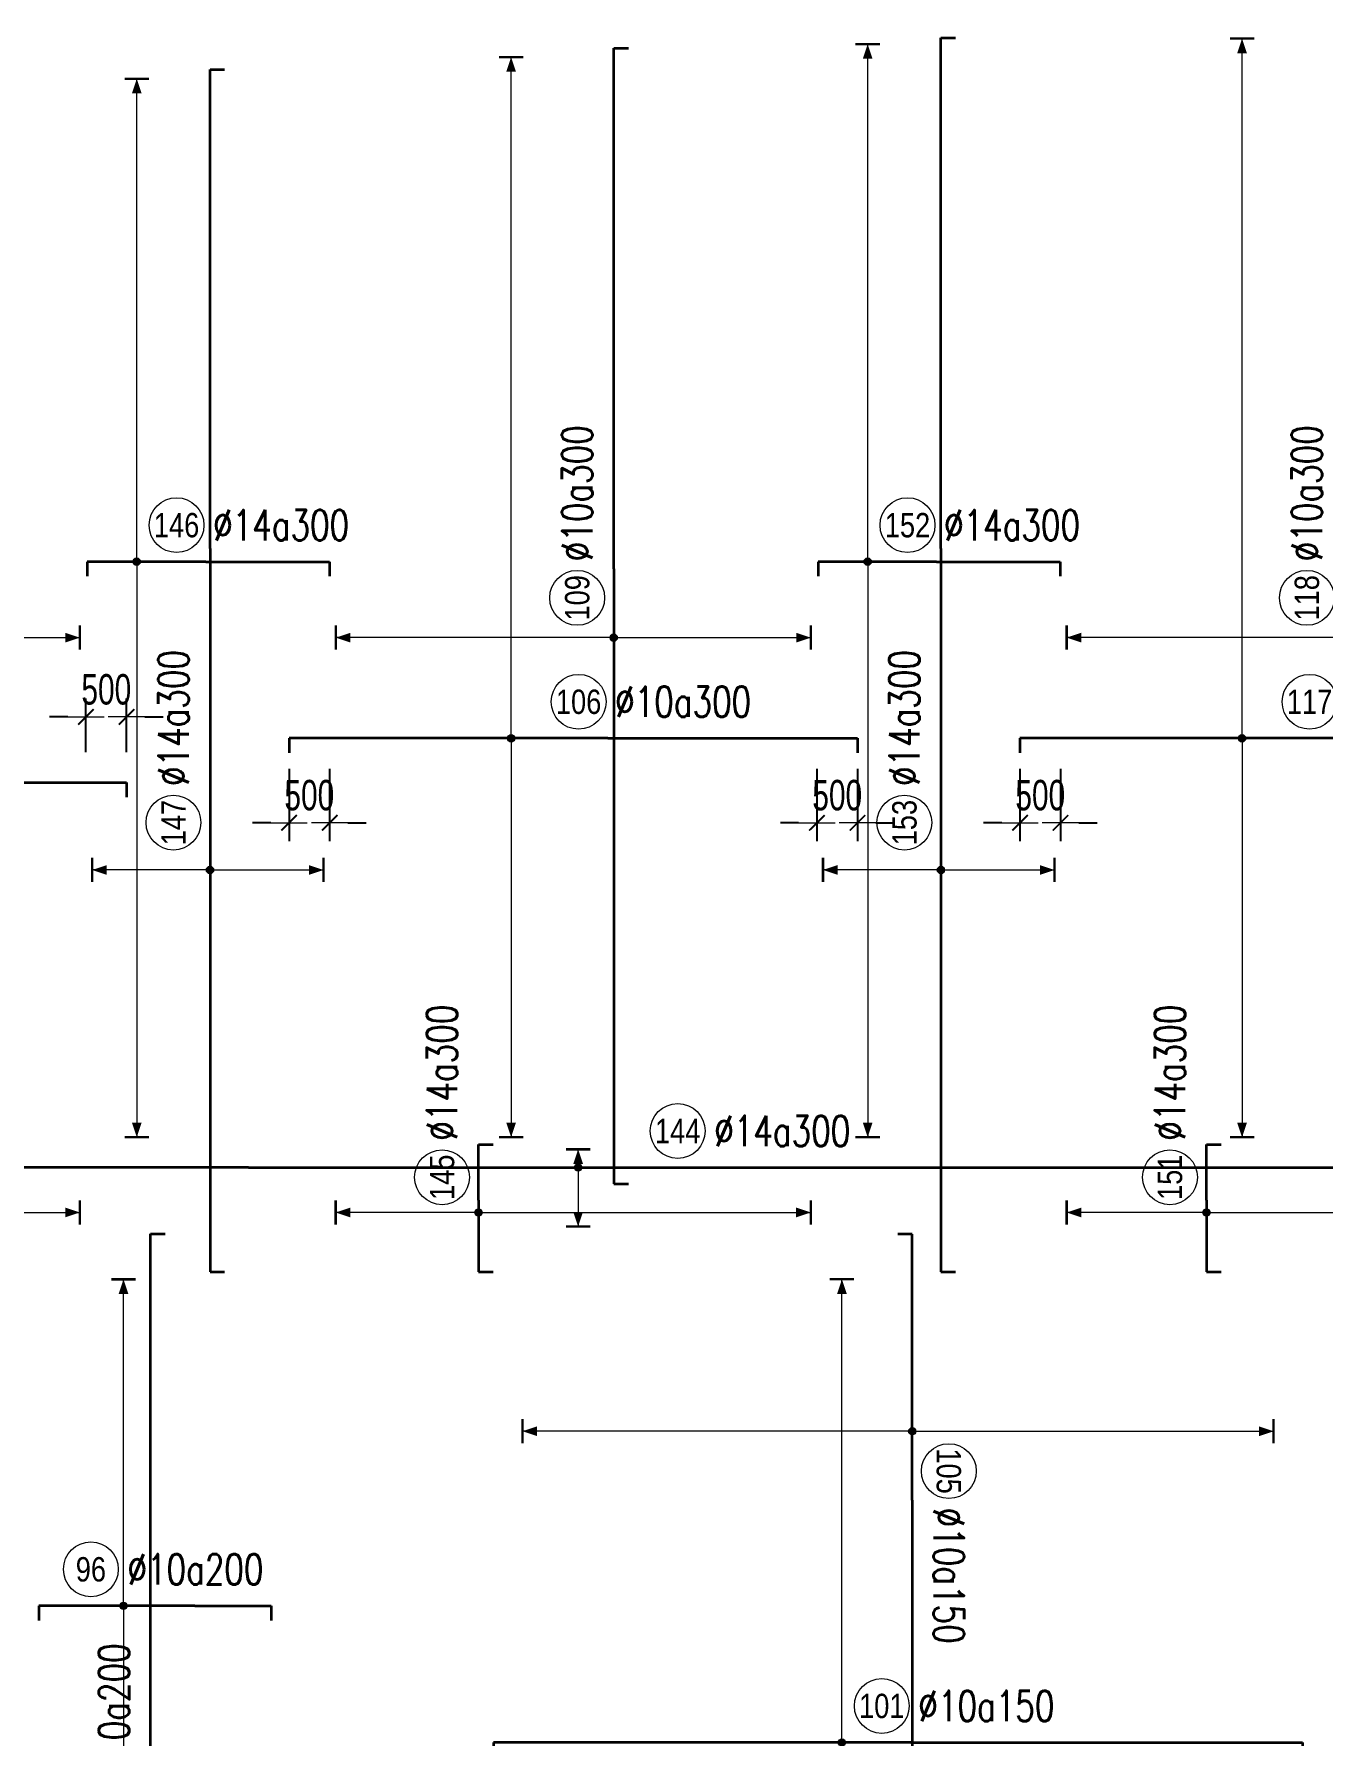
# Model space of a CAD drawing. Header units: millimetres. Extents: x -179076 to 505271, y -35502 to 114955.
# Drawn here: x 172832 to 188703, y 58000 to 78959 of the extents above; entities that cross this region are included whole.
import ezdxf
from ezdxf.enums import TextEntityAlignment as Align

# ---------------------------------------------------------------- set-up
doc = ezdxf.new("R2010")
doc.units = ezdxf.units.MM
doc.layers.get('0').update_dxf_attribs({"lineweight": 20})
doc.layers.get('Defpoints').update_dxf_attribs({"color": 151, "lineweight": 9})
for name, color, linetype, lineweight in [('NDC_S_DIM', 1, 'Continuous', 15), ('NDC_S_REBAR', 4, 'Continuous', 35), ('NDC_S_VN TEXT', 7, 'Continuous', 20)]:
    doc.layers.add(name, color=color, linetype=linetype, lineweight=lineweight)
doc.styles.add('ARIAL', font='arial.ttf', dxfattribs={"width": 0.8})
doc.styles.add('NDC_DIM', font='', dxfattribs={"width": 0.75})
doc.styles.add('NDC_EN TXT', font='romans.shx', dxfattribs={"width": 0.8})
doc.styles.get('NDC_DIM').set_extended_font_data('Dotum')
doc.dimstyles.new('NDC_dim_150', dxfattribs={"dimscale": 150, "dimtxt": 2.5, "dimasz": 1.5, "dimexe": 1.5, "dimexo": 2.5, "dimgap": 1, "dimtad": 1, "dimdec": 0, "dimzin": 0, "dimdsep": 46, "dimtxsty": 'NDC_DIM', "dimblk": 'DIMMARK', "dimcen": 0.09, "dimdle": 1.2, "dimclrd": 1, "dimclre": 1, "dimclrt": 3, "dimadec": 0, "dimazin": 0, "dimtfac": 1, "dimtdec": 0, "dimtix": 1, "dimtofl": 0, "dimtmove": 0, "dimatfit": 3, "dimfxl": 8, "dimfxlon": 1, "dimtolj": 1, "dimtzin": 0, "dimarcsym": 0})

# ---------------------------------------------------------------- blocks, each defined once
blk = doc.blocks.new('DIMMARK')
at = {"layer": 'NDC_S_DIM', "color": 1}
blk.add_line((-1.5, 0), (1, 0), dxfattribs=at)
at = {"layer": 'NDC_S_DIM', "color": 2, "const_width": 0.1}
blk.add_lwpolyline([(-0.424, -0.424), (0.424, 0.424)], dxfattribs=at)
blk = doc.blocks.new('*D251')
at = {"layer": 'Defpoints', "color": 0, "transparency": 16777216}
for p in [(173972, 70550), (173472, 69742), (173972, 69742)]:
    blk.add_point(p, dxfattribs=at)
at = {"layer": 'NDC_S_DIM', "color": 1, "lineweight": -2, "transparency": 16777216}
for p, q in [((173472, 70117), (173472, 70775)), ((173972, 70117), (173972, 70775)), ((173247, 70550), (173022, 70550)), ((174197, 70550), (174422, 70550))]:
    blk.add_line(p, q, dxfattribs=at)
at = {"layer": 'NDC_S_DIM', "color": 1, "lineweight": -2, "transparency": 16777216, "xscale": 225, "yscale": 225, "zscale": 225}
blk.add_blockref('DIMMARK', (173472, 70550), dxfattribs=at)
at = {"layer": 'NDC_S_DIM', "color": 1, "lineweight": -2, "transparency": 16777216, "xscale": 225, "yscale": 225, "zscale": 225, "rotation": 180}
blk.add_blockref('DIMMARK', (173972, 70550), dxfattribs=at)
at = {"layer": 'NDC_S_DIM', "color": 3, "transparency": 16777216, "insert": (173722, 70887), "char_height": 375, "attachment_point": 5, "style": 'NDC_DIM'}
blk.add_mtext('\\A1;500', dxfattribs=at)
blk = doc.blocks.new('*D252')
at = {"layer": 'Defpoints', "color": 0, "transparency": 16777216}
for p in [(175972, 70286), (176472, 70286), (176472, 69246)]:
    blk.add_point(p, dxfattribs=at)
at = {"layer": 'NDC_S_DIM', "color": 1, "lineweight": -2, "transparency": 16777216}
for p, q in [((175972, 69911), (175972, 69021)), ((176472, 69911), (176472, 69021)), ((175747, 69246), (175522, 69246)), ((176697, 69246), (176922, 69246))]:
    blk.add_line(p, q, dxfattribs=at)
at = {"layer": 'NDC_S_DIM', "color": 1, "lineweight": -2, "transparency": 16777216, "xscale": 225, "yscale": 225, "zscale": 225}
blk.add_blockref('DIMMARK', (175972, 69246), dxfattribs=at)
at = {"layer": 'NDC_S_DIM', "color": 1, "lineweight": -2, "transparency": 16777216, "xscale": 225, "yscale": 225, "zscale": 225, "rotation": 180}
blk.add_blockref('DIMMARK', (176472, 69246), dxfattribs=at)
at = {"layer": 'NDC_S_DIM', "color": 3, "transparency": 16777216, "insert": (176222, 69584), "char_height": 375, "attachment_point": 5, "style": 'NDC_DIM'}
blk.add_mtext('\\A1;500', dxfattribs=at)
blk = doc.blocks.new('*D253')
at = {"layer": 'Defpoints', "color": 0, "transparency": 16777216}
for p in [(182472, 70286), (182972, 70286), (182472, 69246)]:
    blk.add_point(p, dxfattribs=at)
at = {"layer": 'NDC_S_DIM', "color": 1, "lineweight": -2, "transparency": 16777216}
for p, q in [((182472, 69911), (182472, 69021)), ((182972, 69911), (182972, 69021)), ((182247, 69246), (182022, 69246)), ((183197, 69246), (183422, 69246))]:
    blk.add_line(p, q, dxfattribs=at)
at = {"layer": 'NDC_S_DIM', "color": 1, "lineweight": -2, "transparency": 16777216, "xscale": 225, "yscale": 225, "zscale": 225}
blk.add_blockref('DIMMARK', (182472, 69246), dxfattribs=at)
at = {"layer": 'NDC_S_DIM', "color": 1, "lineweight": -2, "transparency": 16777216, "xscale": 225, "yscale": 225, "zscale": 225, "rotation": 180}
blk.add_blockref('DIMMARK', (182972, 69246), dxfattribs=at)
at = {"layer": 'NDC_S_DIM', "color": 3, "transparency": 16777216, "insert": (182722, 69584), "char_height": 375, "attachment_point": 5, "style": 'NDC_DIM'}
blk.add_mtext('\\A1;500', dxfattribs=at)
blk = doc.blocks.new('*D254')
at = {"layer": 'Defpoints', "color": 0, "transparency": 16777216}
for p in [(184972, 70286), (185472, 70286), (185472, 69246)]:
    blk.add_point(p, dxfattribs=at)
at = {"layer": 'NDC_S_DIM', "color": 1, "lineweight": -2, "transparency": 16777216}
for p, q in [((184972, 69911), (184972, 69021)), ((185472, 69911), (185472, 69021)), ((184747, 69246), (184522, 69246)), ((185697, 69246), (185922, 69246))]:
    blk.add_line(p, q, dxfattribs=at)
at = {"layer": 'NDC_S_DIM', "color": 1, "lineweight": -2, "transparency": 16777216, "xscale": 225, "yscale": 225, "zscale": 225}
blk.add_blockref('DIMMARK', (184972, 69246), dxfattribs=at)
at = {"layer": 'NDC_S_DIM', "color": 1, "lineweight": -2, "transparency": 16777216, "xscale": 225, "yscale": 225, "zscale": 225, "rotation": 180}
blk.add_blockref('DIMMARK', (185472, 69246), dxfattribs=at)
at = {"layer": 'NDC_S_DIM', "color": 3, "transparency": 16777216, "insert": (185222, 69584), "char_height": 375, "attachment_point": 5, "style": 'NDC_DIM'}
blk.add_mtext('\\A1;500', dxfattribs=at)
blk = doc.blocks.new('*U346')
h = blk.add_hatch(color=6)
edge = h.paths.add_edge_path()
edge.add_arc((27.07, 0), 0.3, 0, 360)
at = {"layer": 'NDC_S_DIM', "color": 8}
for q in [(27.07, 1.49), (27.07, -4.84)]:
    blk.add_line((27.07, 0), q, dxfattribs=at)
for points in [[(26.07, 1.49, 0.2, 0.2, 0), (28.07, 1.49, 0, 0, 0)], [(26.07, -4.84, 0.2, 0.2, 0), (28.07, -4.84, 0, 0, 0)]]:
    blk.add_lwpolyline(points, format="xyseb", dxfattribs=at)
at = {"layer": 'NDC_S_DIM'}
blk.add_circle((35.24, 3), 2.25, dxfattribs=at)
at = {"layer": 'NDC_S_DIM', "color": 6}
blk.add_circle((27.07, 0), 0.3, dxfattribs=at)
at = {"layer": 'NDC_S_DIM', "color": 8}
for points in [[(26.67, 0.29), (27.07, 1.49), (27.47, 0.29)], [(26.67, -3.64), (27.07, -4.84), (27.47, -3.64)]]:
    blk.add_solid(points, dxfattribs=at)
at = {"layer": 'NDC_S_REBAR'}
for q in [(-107.67, 0), (281, 0)]:
    blk.add_line((0, 0), q, dxfattribs=at)
at = {"layer": 'NDC_S_VN TEXT', "color": 3, "style": 'NDC_EN TXT', "width": 0.75}
blk.add_attdef('DKT', (38.24, 1.75), '', height=2.5, dxfattribs=at)
at = {"layer": 'NDC_S_VN TEXT', "style": 'ARIAL', "width": 0.8}
blk.add_attdef('KHT', text='', height=2, dxfattribs=at).set_placement((35.24, 3), align=Align.MIDDLE_CENTER)
blk = doc.blocks.new('*U345')
h = blk.add_hatch(color=6)
edge = h.paths.add_edge_path()
edge.add_arc((-7.93, 0), 0.3, 0, 360)
at = {"layer": 'NDC_S_DIM', "color": 8}
for q in [(-7.93, 55.93), (-7.93, -32.75)]:
    blk.add_line((-7.93, 0), q, dxfattribs=at)
for points in [[(-8.93, 55.93, 0.2, 0.2, 0), (-6.93, 55.93, 0, 0, 0)], [(-8.93, -32.75, 0.2, 0.2, 0), (-6.93, -32.75, 0, 0, 0)]]:
    blk.add_lwpolyline(points, format="xyseb", dxfattribs=at)
at = {"layer": 'NDC_S_DIM'}
blk.add_circle((-2.39, 3), 2.25, dxfattribs=at)
at = {"layer": 'NDC_S_DIM', "color": 6}
blk.add_circle((-7.93, 0), 0.3, dxfattribs=at)
at = {"layer": 'NDC_S_DIM', "color": 8}
for points in [[(-8.33, 54.73), (-7.93, 55.93), (-7.53, 54.73)], [(-8.33, -31.55), (-7.93, -32.75), (-7.53, -31.55)]]:
    blk.add_solid(points, dxfattribs=at)
at = {"layer": 'NDC_S_REBAR'}
for p, q in [((0, 0), (-26.16, 0)), ((-26.16, 0), (-26.16, -1.2)), ((0, 0), (20.5, 0)), ((20.5, 0), (20.5, -1.2)), ((-26.16, -1.2), (-26.16, -1.2)), ((20.5, -1.2), (20.5, -1.2))]:
    blk.add_line(p, q, dxfattribs=at)
at = {"layer": 'NDC_S_VN TEXT', "color": 3, "style": 'NDC_EN TXT', "width": 0.75}
blk.add_attdef('DKT', (0.61, 1.75), '', height=2.5, dxfattribs=at)
at = {"layer": 'NDC_S_VN TEXT', "style": 'ARIAL', "width": 0.8}
blk.add_attdef('KHT', text='', height=2, dxfattribs=at).set_placement((-2.39, 3), align=Align.MIDDLE_CENTER)
blk = doc.blocks.new('*U344')
h = blk.add_hatch(color=6)
edge = h.paths.add_edge_path()
edge.add_arc((-7.93, 0), 0.3, 0, 360)
at = {"layer": 'NDC_S_DIM', "color": 8}
for q in [(-7.93, 57.45), (-7.93, -32.75)]:
    blk.add_line((-7.93, 0), q, dxfattribs=at)
for points in [[(-8.93, 57.45, 0.2, 0.2, 0), (-6.93, 57.45, 0, 0, 0)], [(-8.93, -32.75, 0.2, 0.2, 0), (-6.93, -32.75, 0, 0, 0)]]:
    blk.add_lwpolyline(points, format="xyseb", dxfattribs=at)
at = {"layer": 'NDC_S_DIM'}
blk.add_circle((-2.39, 3), 2.25, dxfattribs=at)
at = {"layer": 'NDC_S_DIM', "color": 6}
blk.add_circle((-7.93, 0), 0.3, dxfattribs=at)
at = {"layer": 'NDC_S_DIM', "color": 8}
for points in [[(-8.33, 56.25), (-7.93, 57.45), (-7.53, 56.25)], [(-8.33, -31.55), (-7.93, -32.75), (-7.53, -31.55)]]:
    blk.add_solid(points, dxfattribs=at)
at = {"layer": 'NDC_S_REBAR'}
for p, q in [((0, 0), (-26.16, 0)), ((-26.16, 0), (-26.16, -1.2)), ((0, 0), (20.5, 0)), ((20.5, 0), (20.5, -1.2)), ((-26.16, -1.2), (-26.16, -1.2)), ((20.5, -1.2), (20.5, -1.2))]:
    blk.add_line(p, q, dxfattribs=at)
at = {"layer": 'NDC_S_VN TEXT', "color": 3, "style": 'NDC_EN TXT', "width": 0.75}
blk.add_attdef('DKT', (0.61, 1.75), '', height=2.5, dxfattribs=at)
at = {"layer": 'NDC_S_VN TEXT', "style": 'ARIAL', "width": 0.8}
blk.add_attdef('KHT', text='', height=2, dxfattribs=at).set_placement((-2.39, 3), align=Align.MIDDLE_CENTER)
blk = doc.blocks.new('*U334')
h = blk.add_hatch(color=6)
edge = h.paths.add_edge_path()
edge.add_arc((-5.66, 0), 0.3, 0, 360)
at = {"layer": 'NDC_S_DIM', "color": 8}
for q in [(-5.66, 39.64), (-5.66, -47.25)]:
    blk.add_line((-5.66, 0), q, dxfattribs=at)
for points in [[(-6.66, 39.64, 0.2, 0.2, 0), (-4.66, 39.64, 0, 0, 0)], [(-6.66, -47.25, 0.2, 0.2, 0), (-4.66, -47.25, 0, 0, 0)]]:
    blk.add_lwpolyline(points, format="xyseb", dxfattribs=at)
at = {"layer": 'NDC_S_DIM'}
blk.add_circle((-2.39, 3), 2.25, dxfattribs=at)
at = {"layer": 'NDC_S_DIM', "color": 6}
blk.add_circle((-5.66, 0), 0.3, dxfattribs=at)
at = {"layer": 'NDC_S_DIM', "color": 8}
for points in [[(-6.06, 38.44), (-5.66, 39.64), (-5.26, 38.44)], [(-6.06, -46.05), (-5.66, -47.25), (-5.26, -46.05)]]:
    blk.add_solid(points, dxfattribs=at)
at = {"layer": 'NDC_S_REBAR'}
for p, q in [((0, 0), (-9.73, 0)), ((-9.73, 0), (-9.73, -1.2)), ((0, 0), (10.15, 0)), ((10.15, 0), (10.15, -1.2)), ((-9.73, -1.2), (-9.73, -1.2)), ((10.15, -1.2), (10.15, -1.2))]:
    blk.add_line(p, q, dxfattribs=at)
at = {"layer": 'NDC_S_VN TEXT', "color": 3, "style": 'NDC_EN TXT', "width": 0.75}
blk.add_attdef('DKT', (0.61, 1.75), '', height=2.5, dxfattribs=at)
at = {"layer": 'NDC_S_VN TEXT', "style": 'ARIAL', "width": 0.8}
blk.add_attdef('KHT', text='', height=2, dxfattribs=at).set_placement((-2.39, 3), align=Align.MIDDLE_CENTER)
blk = doc.blocks.new('*U333')
h = blk.add_hatch(color=6)
edge = h.paths.add_edge_path()
edge.add_arc((-5.66, 0), 0.3, 0, 360)
at = {"layer": 'NDC_S_DIM', "color": 8}
for q in [(-5.66, 42.49), (-5.66, -47.25)]:
    blk.add_line((-5.66, 0), q, dxfattribs=at)
for points in [[(-6.66, 42.49, 0.2, 0.2, 0), (-4.66, 42.49, 0, 0, 0)], [(-6.66, -47.25, 0.2, 0.2, 0), (-4.66, -47.25, 0, 0, 0)]]:
    blk.add_lwpolyline(points, format="xyseb", dxfattribs=at)
at = {"layer": 'NDC_S_DIM'}
blk.add_circle((-2.39, 3), 2.25, dxfattribs=at)
at = {"layer": 'NDC_S_DIM', "color": 6}
blk.add_circle((-5.66, 0), 0.3, dxfattribs=at)
at = {"layer": 'NDC_S_DIM', "color": 8}
for points in [[(-6.06, 41.29), (-5.66, 42.49), (-5.26, 41.29)], [(-6.06, -46.05), (-5.66, -47.25), (-5.26, -46.05)]]:
    blk.add_solid(points, dxfattribs=at)
at = {"layer": 'NDC_S_REBAR'}
for p, q in [((0, 0), (-9.73, 0)), ((-9.73, 0), (-9.73, -1.2)), ((0, 0), (10.15, 0)), ((10.15, 0), (10.15, -1.2)), ((-9.73, -1.2), (-9.73, -1.2)), ((10.15, -1.2), (10.15, -1.2))]:
    blk.add_line(p, q, dxfattribs=at)
at = {"layer": 'NDC_S_VN TEXT', "color": 3, "style": 'NDC_EN TXT', "width": 0.75}
blk.add_attdef('DKT', (0.61, 1.75), '', height=2.5, dxfattribs=at)
at = {"layer": 'NDC_S_VN TEXT', "style": 'ARIAL', "width": 0.8}
blk.add_attdef('KHT', text='', height=2, dxfattribs=at).set_placement((-2.39, 3), align=Align.MIDDLE_CENTER)
blk = doc.blocks.new('*U326')
h = blk.add_hatch(color=6)
edge = h.paths.add_edge_path()
edge.add_arc((-5.66, 0), 0.3, 0, 360)
at = {"layer": 'NDC_S_DIM', "color": 8}
for q in [(-5.66, 16.37), (-5.66, -12.63)]:
    blk.add_line((-5.66, 0), q, dxfattribs=at)
for points in [[(-6.66, 16.37, 0.2, 0.2, 0), (-4.66, 16.37, 0, 0, 0)], [(-6.66, -12.63, 0.2, 0.2, 0), (-4.66, -12.63, 0, 0, 0)]]:
    blk.add_lwpolyline(points, format="xyseb", dxfattribs=at)
at = {"layer": 'NDC_S_DIM'}
blk.add_circle((-2.39, 3), 2.25, dxfattribs=at)
at = {"layer": 'NDC_S_DIM', "color": 6}
blk.add_circle((-5.66, 0), 0.3, dxfattribs=at)
at = {"layer": 'NDC_S_DIM', "color": 8}
for points in [[(-6.06, 15.17), (-5.66, 16.37), (-5.26, 15.17)], [(-6.06, -11.43), (-5.66, -12.63), (-5.26, -11.43)]]:
    blk.add_solid(points, dxfattribs=at)
at = {"layer": 'NDC_S_REBAR'}
for p, q in [((0, 0), (-50.5, 0)), ((-50.5, 0), (-50.5, -1.2)), ((0, 0), (39.27, 0)), ((39.27, 0), (39.27, -1.2)), ((-50.5, -1.2), (-50.5, -1.2)), ((39.27, -1.2), (39.27, -1.2))]:
    blk.add_line(p, q, dxfattribs=at)
at = {"layer": 'NDC_S_VN TEXT', "color": 3, "style": 'NDC_EN TXT', "width": 0.75}
blk.add_attdef('DKT', (0.61, 1.75), '', height=2.5, dxfattribs=at)
at = {"layer": 'NDC_S_VN TEXT', "style": 'ARIAL', "width": 0.8}
blk.add_attdef('KHT', text='', height=2, dxfattribs=at).set_placement((-2.39, 3), align=Align.MIDDLE_CENTER)
blk = doc.blocks.new('*U325')
h = blk.add_hatch(color=6)
edge = h.paths.add_edge_path()
edge.add_arc((-5.66, 0), 0.3, 0, 360)
at = {"layer": 'NDC_S_DIM', "color": 8}
for q in [(-5.66, 22.82), (-5.66, -16.18)]:
    blk.add_line((-5.66, 0), q, dxfattribs=at)
for points in [[(-6.66, 22.82, 0.2, 0.2, 0), (-4.66, 22.82, 0, 0, 0)], [(-6.66, -16.18, 0.2, 0.2, 0), (-4.66, -16.18, 0, 0, 0)]]:
    blk.add_lwpolyline(points, format="xyseb", dxfattribs=at)
at = {"layer": 'NDC_S_DIM'}
blk.add_circle((-2.39, 3), 2.25, dxfattribs=at)
at = {"layer": 'NDC_S_DIM', "color": 6}
blk.add_circle((-5.66, 0), 0.3, dxfattribs=at)
at = {"layer": 'NDC_S_DIM', "color": 8}
for points in [[(-6.06, 21.62), (-5.66, 22.82), (-5.26, 21.62)], [(-6.06, -14.98), (-5.66, -16.18), (-5.26, -14.98)]]:
    blk.add_solid(points, dxfattribs=at)
at = {"layer": 'NDC_S_REBAR'}
for p, q in [((0, 0), (-50.5, 0)), ((-50.5, 0), (-50.5, -1.2)), ((0, 0), (42.74, 0)), ((42.74, 0), (42.74, -1.2)), ((-50.5, -1.2), (-50.5, -1.2)), ((42.74, -1.2), (42.74, -1.2))]:
    blk.add_line(p, q, dxfattribs=at)
at = {"layer": 'NDC_S_VN TEXT', "color": 3, "style": 'NDC_EN TXT', "width": 0.75}
blk.add_attdef('DKT', (0.61, 1.75), '', height=2.5, dxfattribs=at)
at = {"layer": 'NDC_S_VN TEXT', "style": 'ARIAL', "width": 0.8}
blk.add_attdef('KHT', text='', height=2, dxfattribs=at).set_placement((-2.39, 3), align=Align.MIDDLE_CENTER)
blk = doc.blocks.new('*U324')
h = blk.add_hatch(color=6)
edge = h.paths.add_edge_path()
edge.add_arc((-5.66, 0), 0.3, 0, 360)
at = {"layer": 'NDC_S_DIM', "color": 8}
for q in [(-5.66, 22.72), (-5.66, -16.28)]:
    blk.add_line((-5.66, 0), q, dxfattribs=at)
for points in [[(-6.66, 22.72, 0.2, 0.2, 0), (-4.66, 22.72, 0, 0, 0)], [(-6.66, -16.28, 0.2, 0.2, 0), (-4.66, -16.28, 0, 0, 0)]]:
    blk.add_lwpolyline(points, format="xyseb", dxfattribs=at)
at = {"layer": 'NDC_S_DIM'}
blk.add_circle((-2.39, 3), 2.25, dxfattribs=at)
at = {"layer": 'NDC_S_DIM', "color": 6}
blk.add_circle((-5.66, 0), 0.3, dxfattribs=at)
at = {"layer": 'NDC_S_DIM', "color": 8}
for points in [[(-6.06, 21.52), (-5.66, 22.72), (-5.26, 21.52)], [(-6.06, -15.08), (-5.66, -16.28), (-5.26, -15.08)]]:
    blk.add_solid(points, dxfattribs=at)
at = {"layer": 'NDC_S_REBAR'}
for p, q in [((0, 0), (-50.5, 0)), ((-50.5, 0), (-50.5, -1.2)), ((0, 0), (43.9, 0)), ((43.9, 0), (43.9, -1.2)), ((-50.5, -1.2), (-50.5, -1.2)), ((43.9, -1.2), (43.9, -1.2))]:
    blk.add_line(p, q, dxfattribs=at)
at = {"layer": 'NDC_S_VN TEXT', "color": 3, "style": 'NDC_EN TXT', "width": 0.75}
blk.add_attdef('DKT', (0.61, 1.75), '', height=2.5, dxfattribs=at)
at = {"layer": 'NDC_S_VN TEXT', "style": 'ARIAL', "width": 0.8}
blk.add_attdef('KHT', text='', height=2, dxfattribs=at).set_placement((-2.39, 3), align=Align.MIDDLE_CENTER)
blk = doc.blocks.new('*U316')
h = blk.add_hatch(color=6)
edge = h.paths.add_edge_path()
edge.add_arc((-26.39, 0), 0.3, 0, 360)
at = {"layer": 'NDC_S_DIM', "color": 8}
for q in [(-26.39, 9.68), (-26.39, -9.32)]:
    blk.add_line((-26.39, 0), q, dxfattribs=at)
for points in [[(-27.39, 9.68, 0.2, 0.2, 0), (-25.39, 9.68, 0, 0, 0)], [(-27.39, -9.32, 0.2, 0.2, 0), (-25.39, -9.32, 0, 0, 0)]]:
    blk.add_lwpolyline(points, format="xyseb", dxfattribs=at)
at = {"layer": 'NDC_S_DIM'}
blk.add_circle((-22.5, 3), 2.25, dxfattribs=at)
at = {"layer": 'NDC_S_DIM', "color": 6}
blk.add_circle((-26.39, 0), 0.3, dxfattribs=at)
at = {"layer": 'NDC_S_DIM', "color": 8}
for points in [[(-26.79, 8.48), (-26.39, 9.68), (-25.99, 8.48)], [(-26.79, -8.12), (-26.39, -9.32), (-25.99, -8.12)]]:
    blk.add_solid(points, dxfattribs=at)
at = {"layer": 'NDC_S_REBAR'}
for p, q in [((0, 0), (-59.39, 0)), ((-59.39, 0), (-59.39, -1.2)), ((0, 0), (39.33, 0)), ((39.33, 0), (39.33, -1.2)), ((-59.39, -1.2), (-59.39, -1.2)), ((39.33, -1.2), (39.33, -1.2))]:
    blk.add_line(p, q, dxfattribs=at)
at = {"layer": 'NDC_S_VN TEXT', "color": 3, "style": 'NDC_EN TXT', "width": 0.75}
blk.add_attdef('DKT', (-19.5, 1.75), '', height=2.5, dxfattribs=at)
at = {"layer": 'NDC_S_VN TEXT', "style": 'ARIAL', "width": 0.8}
blk.add_attdef('KHT', text='', height=2, dxfattribs=at).set_placement((-22.5, 3), align=Align.MIDDLE_CENTER)
blk = doc.blocks.new('*U315')
h = blk.add_hatch(color=6)
edge = h.paths.add_edge_path()
edge.add_arc((-26.39, 0), 0.3, 0, 360)
at = {"layer": 'NDC_S_DIM', "color": 8}
for q in [(-26.39, 9.68), (-26.39, -9.32)]:
    blk.add_line((-26.39, 0), q, dxfattribs=at)
for points in [[(-27.39, 9.68, 0.2, 0.2, 0), (-25.39, 9.68, 0, 0, 0)], [(-27.39, -9.32, 0.2, 0.2, 0), (-25.39, -9.32, 0, 0, 0)]]:
    blk.add_lwpolyline(points, format="xyseb", dxfattribs=at)
at = {"layer": 'NDC_S_DIM'}
blk.add_circle((-22.5, 3), 2.25, dxfattribs=at)
at = {"layer": 'NDC_S_DIM', "color": 6}
blk.add_circle((-26.39, 0), 0.3, dxfattribs=at)
at = {"layer": 'NDC_S_DIM', "color": 8}
for points in [[(-26.79, 8.48), (-26.39, 9.68), (-25.99, 8.48)], [(-26.79, -8.12), (-26.39, -9.32), (-25.99, -8.12)]]:
    blk.add_solid(points, dxfattribs=at)
at = {"layer": 'NDC_S_REBAR'}
for p, q in [((0, 0), (-59.39, 0)), ((-59.39, 0), (-59.39, -1.2)), ((0, 0), (41.92, 0)), ((41.92, 0), (41.92, -1.2)), ((-59.39, -1.2), (-59.39, -1.2)), ((41.92, -1.2), (41.92, -1.2))]:
    blk.add_line(p, q, dxfattribs=at)
at = {"layer": 'NDC_S_VN TEXT', "color": 3, "style": 'NDC_EN TXT', "width": 0.75}
blk.add_attdef('DKT', (-19.5, 1.75), '', height=2.5, dxfattribs=at)
at = {"layer": 'NDC_S_VN TEXT', "style": 'ARIAL', "width": 0.8}
blk.add_attdef('KHT', text='', height=2, dxfattribs=at).set_placement((-22.5, 3), align=Align.MIDDLE_CENTER)
blk = doc.blocks.new('*U308')
h = blk.add_hatch(color=6)
edge = h.paths.add_edge_path()
edge.add_arc((-1.02, 0), 0.3, 0, 360)
at = {"layer": 'NDC_S_DIM', "color": 8}
for q in [(-1.02, 6.99), (-1.02, -18.01)]:
    blk.add_line((-1.02, 0), q, dxfattribs=at)
for points in [[(-2.02, 6.99, 0.2, 0.2, 0), (-0.02, 6.99, 0, 0, 0)], [(-2.02, -18.01, 0.2, 0.2, 0), (-0.02, -18.01, 0, 0, 0)]]:
    blk.add_lwpolyline(points, format="xyseb", dxfattribs=at)
at = {"layer": 'NDC_S_DIM'}
blk.add_circle((1.87, 3), 2.25, dxfattribs=at)
at = {"layer": 'NDC_S_DIM', "color": 6}
blk.add_circle((-1.02, 0), 0.3, dxfattribs=at)
at = {"layer": 'NDC_S_DIM', "color": 8}
for points in [[(-1.42, 5.79), (-1.02, 6.99), (-0.62, 5.79)], [(-1.42, -16.81), (-1.02, -18.01), (-0.62, -16.81)]]:
    blk.add_solid(points, dxfattribs=at)
at = {"layer": 'NDC_S_REBAR'}
for p, q in [((0, 0), (-5.9, 0)), ((-5.9, 0), (-5.9, -1.2)), ((0, 0), (4.56, 0)), ((4.56, 0), (4.56, -1.2)), ((-5.9, -1.2), (-5.9, -1.2)), ((4.56, -1.2), (4.56, -1.2))]:
    blk.add_line(p, q, dxfattribs=at)
at = {"layer": 'NDC_S_VN TEXT', "color": 3, "style": 'NDC_EN TXT', "width": 0.75}
blk.add_attdef('DKT', (4.87, 1.75), '', height=2.5, dxfattribs=at)
at = {"layer": 'NDC_S_VN TEXT', "style": 'ARIAL', "width": 0.8}
blk.add_attdef('KHT', text='', height=2, dxfattribs=at).set_placement((1.87, 3), align=Align.MIDDLE_CENTER)
blk = doc.blocks.new('*U307')
h = blk.add_hatch(color=6)
edge = h.paths.add_edge_path()
edge.add_arc((-1.02, 0), 0.3, 0, 360)
at = {"layer": 'NDC_S_DIM', "color": 8}
for q in [(-1.02, 11.73), (-1.02, -27.27)]:
    blk.add_line((-1.02, 0), q, dxfattribs=at)
for points in [[(-2.02, 11.73, 0.2, 0.2, 0), (-0.02, 11.73, 0, 0, 0)], [(-2.02, -27.27, 0.2, 0.2, 0), (-0.02, -27.27, 0, 0, 0)]]:
    blk.add_lwpolyline(points, format="xyseb", dxfattribs=at)
at = {"layer": 'NDC_S_DIM'}
blk.add_circle((1.87, 3), 2.25, dxfattribs=at)
at = {"layer": 'NDC_S_DIM', "color": 6}
blk.add_circle((-1.02, 0), 0.3, dxfattribs=at)
at = {"layer": 'NDC_S_DIM', "color": 8}
for points in [[(-1.42, 10.53), (-1.02, 11.73), (-0.62, 10.53)], [(-1.42, -26.07), (-1.02, -27.27), (-0.62, -26.07)]]:
    blk.add_solid(points, dxfattribs=at)
at = {"layer": 'NDC_S_REBAR'}
for p, q in [((0, 0), (-5.9, 0)), ((-5.9, 0), (-5.9, -1.2)), ((0, 0), (4.56, 0)), ((4.56, 0), (4.56, -1.2)), ((-5.9, -1.2), (-5.9, -1.2)), ((4.56, -1.2), (4.56, -1.2))]:
    blk.add_line(p, q, dxfattribs=at)
at = {"layer": 'NDC_S_VN TEXT', "color": 3, "style": 'NDC_EN TXT', "width": 0.75}
blk.add_attdef('DKT', (4.87, 1.75), '', height=2.5, dxfattribs=at)
at = {"layer": 'NDC_S_VN TEXT', "style": 'ARIAL', "width": 0.8}
blk.add_attdef('KHT', text='', height=2, dxfattribs=at).set_placement((1.87, 3), align=Align.MIDDLE_CENTER)
blk = doc.blocks.new('*U306')
h = blk.add_hatch(color=6)
edge = h.paths.add_edge_path()
edge.add_arc((-1.02, 0), 0.3, 0, 360)
at = {"layer": 'NDC_S_DIM', "color": 8}
for q in [(-1.02, 11.48), (-1.02, -27.27)]:
    blk.add_line((-1.02, 0), q, dxfattribs=at)
for points in [[(-2.02, 11.48, 0.2, 0.2, 0), (-0.02, 11.48, 0, 0, 0)], [(-2.02, -27.27, 0.2, 0.2, 0), (-0.02, -27.27, 0, 0, 0)]]:
    blk.add_lwpolyline(points, format="xyseb", dxfattribs=at)
at = {"layer": 'NDC_S_DIM'}
blk.add_circle((1.87, 3), 2.25, dxfattribs=at)
at = {"layer": 'NDC_S_DIM', "color": 6}
blk.add_circle((-1.02, 0), 0.3, dxfattribs=at)
at = {"layer": 'NDC_S_DIM', "color": 8}
for points in [[(-1.42, 10.28), (-1.02, 11.48), (-0.62, 10.28)], [(-1.42, -26.07), (-1.02, -27.27), (-0.62, -26.07)]]:
    blk.add_solid(points, dxfattribs=at)
at = {"layer": 'NDC_S_REBAR'}
for p, q in [((0, 0), (-5.9, 0)), ((-5.9, 0), (-5.9, -1.2)), ((0, 0), (4.56, 0)), ((4.56, 0), (4.56, -1.2)), ((-5.9, -1.2), (-5.9, -1.2)), ((4.56, -1.2), (4.56, -1.2))]:
    blk.add_line(p, q, dxfattribs=at)
at = {"layer": 'NDC_S_VN TEXT', "color": 3, "style": 'NDC_EN TXT', "width": 0.75}
blk.add_attdef('DKT', (4.87, 1.75), '', height=2.5, dxfattribs=at)
at = {"layer": 'NDC_S_VN TEXT', "style": 'ARIAL', "width": 0.8}
blk.add_attdef('KHT', text='', height=2, dxfattribs=at).set_placement((1.87, 3), align=Align.MIDDLE_CENTER)
blk = doc.blocks.new('*U300')
h = blk.add_hatch(color=6)
edge = h.paths.add_edge_path()
edge.add_arc((-2.99, 0), 0.3, 0, 360)
at = {"layer": 'NDC_S_DIM', "color": 8}
for q in [(-2.99, 54.24), (-2.99, -29.12)]:
    blk.add_line((-2.99, 0), q, dxfattribs=at)
for points in [[(-3.99, 54.24, 0.2, 0.2, 0), (-1.99, 54.24, 0, 0, 0)], [(-3.99, -29.12, 0.2, 0.2, 0), (-1.99, -29.12, 0, 0, 0)]]:
    blk.add_lwpolyline(points, format="xyseb", dxfattribs=at)
at = {"layer": 'NDC_S_DIM'}
blk.add_circle((2.1, 3), 2.25, dxfattribs=at)
at = {"layer": 'NDC_S_DIM', "color": 6}
blk.add_circle((-2.99, 0), 0.3, dxfattribs=at)
at = {"layer": 'NDC_S_DIM', "color": 8}
for points in [[(-3.39, 53.04), (-2.99, 54.24), (-2.59, 53.04)], [(-3.39, -27.92), (-2.99, -29.12), (-2.59, -27.92)]]:
    blk.add_solid(points, dxfattribs=at)
at = {"layer": 'NDC_S_REBAR'}
for p, q in [((0, 0), (-57.24, 0)), ((-57.24, 0), (-57.24, -1.2)), ((0, 0), (37.88, 0)), ((37.88, 0), (37.88, -1.2)), ((-57.24, -1.2), (-57.24, -1.2)), ((37.88, -1.2), (37.88, -1.2))]:
    blk.add_line(p, q, dxfattribs=at)
at = {"layer": 'NDC_S_VN TEXT', "color": 3, "style": 'NDC_EN TXT', "width": 0.75}
blk.add_attdef('DKT', (5.1, 1.75), '', height=2.5, dxfattribs=at)
at = {"layer": 'NDC_S_VN TEXT', "style": 'ARIAL', "width": 0.8}
blk.add_attdef('KHT', text='', height=2, dxfattribs=at).set_placement((2.1, 3), align=Align.MIDDLE_CENTER)
blk = doc.blocks.new('*U293')
h = blk.add_hatch(color=6)
edge = h.paths.add_edge_path()
edge.add_arc((-5.66, 0), 0.3, 0, 360)
at = {"layer": 'NDC_S_DIM', "color": 8}
for q in [(-5.66, 38.03), (-5.66, -36.97)]:
    blk.add_line((-5.66, 0), q, dxfattribs=at)
for points in [[(-6.66, 38.03, 0.2, 0.2, 0), (-4.66, 38.03, 0, 0, 0)], [(-6.66, -36.97, 0.2, 0.2, 0), (-4.66, -36.97, 0, 0, 0)]]:
    blk.add_lwpolyline(points, format="xyseb", dxfattribs=at)
at = {"layer": 'NDC_S_DIM'}
blk.add_circle((-2.39, 3), 2.25, dxfattribs=at)
at = {"layer": 'NDC_S_DIM', "color": 6}
blk.add_circle((-5.66, 0), 0.3, dxfattribs=at)
at = {"layer": 'NDC_S_DIM', "color": 8}
for points in [[(-6.06, 36.83), (-5.66, 38.03), (-5.26, 36.83)], [(-6.06, -35.77), (-5.66, -36.97), (-5.26, -35.77)]]:
    blk.add_solid(points, dxfattribs=at)
at = {"layer": 'NDC_S_REBAR'}
for p, q in [((0, 0), (-34.25, 0)), ((-34.25, 0), (-34.25, -1.2)), ((0, 0), (32.15, 0)), ((32.15, 0), (32.15, -1.2)), ((-34.25, -1.2), (-34.25, -1.2)), ((32.15, -1.2), (32.15, -1.2))]:
    blk.add_line(p, q, dxfattribs=at)
at = {"layer": 'NDC_S_VN TEXT', "color": 3, "style": 'NDC_EN TXT', "width": 0.75}
blk.add_attdef('DKT', (0.61, 1.75), '', height=2.5, dxfattribs=at)
at = {"layer": 'NDC_S_VN TEXT', "style": 'ARIAL', "width": 0.8}
blk.add_attdef('KHT', text='', height=2, dxfattribs=at).set_placement((-2.39, 3), align=Align.MIDDLE_CENTER)
blk = doc.blocks.new('*U291')
h = blk.add_hatch(color=6)
edge = h.paths.add_edge_path()
edge.add_arc((-5.66, 0), 0.3, 0, 360)
at = {"layer": 'NDC_S_DIM', "color": 8}
for q in [(-5.66, 29.66), (-5.66, -32)]:
    blk.add_line((-5.66, 0), q, dxfattribs=at)
for points in [[(-6.66, 29.66, 0.2, 0.2, 0), (-4.66, 29.66, 0, 0, 0)], [(-6.66, -32, 0.2, 0.2, 0), (-4.66, -32, 0, 0, 0)]]:
    blk.add_lwpolyline(points, format="xyseb", dxfattribs=at)
at = {"layer": 'NDC_S_DIM'}
blk.add_circle((-2.39, 3), 2.25, dxfattribs=at)
at = {"layer": 'NDC_S_DIM', "color": 6}
blk.add_circle((-5.66, 0), 0.3, dxfattribs=at)
at = {"layer": 'NDC_S_DIM', "color": 8}
for points in [[(-6.06, 28.46), (-5.66, 29.66), (-5.26, 28.46)], [(-6.06, -30.8), (-5.66, -32), (-5.26, -30.8)]]:
    blk.add_solid(points, dxfattribs=at)
at = {"layer": 'NDC_S_REBAR'}
for p, q in [((0, 0), (-21.84, 0)), ((-21.84, 0), (-21.84, -1.2)), ((0, 0), (60.56, 0)), ((60.56, 0), (60.56, -1.2)), ((-21.84, -1.2), (-21.84, -1.2)), ((60.56, -1.2), (60.56, -1.2))]:
    blk.add_line(p, q, dxfattribs=at)
at = {"layer": 'NDC_S_VN TEXT', "color": 3, "style": 'NDC_EN TXT', "width": 0.75}
blk.add_attdef('DKT', (0.61, 1.75), '', height=2.5, dxfattribs=at)
at = {"layer": 'NDC_S_VN TEXT', "style": 'ARIAL', "width": 0.8}
blk.add_attdef('KHT', text='', height=2, dxfattribs=at).set_placement((-2.39, 3), align=Align.MIDDLE_CENTER)
blk = doc.blocks.new('*U289')
h = blk.add_hatch(color=6)
edge = h.paths.add_edge_path()
edge.add_arc((-5.86, 0), 0.3, 0, 360)
at = {"layer": 'NDC_S_DIM', "color": 8}
for q in [(-5.86, 26.81), (-5.86, -48.19)]:
    blk.add_line((-5.86, 0), q, dxfattribs=at)
for points in [[(-6.86, 26.81, 0.2, 0.2, 0), (-4.86, 26.81, 0, 0, 0)], [(-6.86, -48.19, 0.2, 0.2, 0), (-4.86, -48.19, 0, 0, 0)]]:
    blk.add_lwpolyline(points, format="xyseb", dxfattribs=at)
at = {"layer": 'NDC_S_DIM'}
blk.add_circle((-8.54, 3), 2.25, dxfattribs=at)
at = {"layer": 'NDC_S_DIM', "color": 6}
blk.add_circle((-5.86, 0), 0.3, dxfattribs=at)
at = {"layer": 'NDC_S_DIM', "color": 8}
for points in [[(-6.26, 25.61), (-5.86, 26.81), (-5.46, 25.61)], [(-6.26, -46.99), (-5.86, -48.19), (-5.46, -46.99)]]:
    blk.add_solid(points, dxfattribs=at)
at = {"layer": 'NDC_S_REBAR'}
for p, q in [((0, 0), (-12.82, 0)), ((-12.82, 0), (-12.82, -1.2)), ((0, 0), (6.25, 0)), ((6.25, 0), (6.25, -1.2)), ((-12.82, -1.2), (-12.82, -1.2)), ((6.25, -1.2), (6.25, -1.2))]:
    blk.add_line(p, q, dxfattribs=at)
at = {"layer": 'NDC_S_VN TEXT', "color": 3, "style": 'NDC_EN TXT', "width": 0.75}
blk.add_attdef('DKT', (-5.54, 1.75), '', height=2.5, dxfattribs=at)
at = {"layer": 'NDC_S_VN TEXT', "style": 'ARIAL', "width": 0.8}
blk.add_attdef('KHT', text='', height=2, dxfattribs=at).set_placement((-8.54, 3), align=Align.MIDDLE_CENTER)
blk = doc.blocks.new('*U288')
h = blk.add_hatch(color=6)
edge = h.paths.add_edge_path()
edge.add_arc((-5.86, 0), 0.3, 0, 360)
at = {"layer": 'NDC_S_DIM', "color": 8}
for q in [(-5.86, 6.81), (-5.86, -7.52)]:
    blk.add_line((-5.86, 0), q, dxfattribs=at)
for points in [[(-6.86, 6.81, 0.2, 0.2, 0), (-4.86, 6.81, 0, 0, 0)], [(-6.86, -7.52, 0.2, 0.2, 0), (-4.86, -7.52, 0, 0, 0)]]:
    blk.add_lwpolyline(points, format="xyseb", dxfattribs=at)
at = {"layer": 'NDC_S_DIM'}
blk.add_circle((6.27, 3), 2.25, dxfattribs=at)
at = {"layer": 'NDC_S_DIM', "color": 6}
blk.add_circle((-5.86, 0), 0.3, dxfattribs=at)
at = {"layer": 'NDC_S_DIM', "color": 8}
for points in [[(-6.26, 5.61), (-5.86, 6.81), (-5.46, 5.61)], [(-6.26, -6.32), (-5.86, -7.52), (-5.46, -6.32)]]:
    blk.add_solid(points, dxfattribs=at)
at = {"layer": 'NDC_S_REBAR'}
for p, q in [((0, 0), (-28.4, 0)), ((-28.4, 0), (-28.4, -1.2)), ((0, 0), (54.07, 0)), ((54.07, 0), (54.07, -1.2)), ((-28.4, -1.2), (-28.4, -1.2)), ((54.07, -1.2), (54.07, -1.2))]:
    blk.add_line(p, q, dxfattribs=at)
at = {"layer": 'NDC_S_VN TEXT', "color": 3, "style": 'NDC_EN TXT', "width": 0.75}
blk.add_attdef('DKT', (9.27, 1.75), '', height=2.5, dxfattribs=at)
at = {"layer": 'NDC_S_VN TEXT', "style": 'ARIAL', "width": 0.8}
blk.add_attdef('KHT', text='', height=2, dxfattribs=at).set_placement((6.27, 3), align=Align.MIDDLE_CENTER)

msp = doc.modelspace()

# ---------------------------------------------------------------- block references
at = {"xscale": 150, "yscale": 150, "zscale": 150}
for name, p, values in [('*U333', (183945.8, 72461.4), {'KHT': '152', 'DKT': '%%c14a300'}), ('*U344', (188896, 70286.3), {'KHT': '117', 'DKT': '%%C10a300'}), ('*U345', (179896, 70286.3), {'KHT': '106', 'DKT': '%%C10a300'}), ('*U334', (174945.8, 72461.4), {'KHT': '146', 'DKT': '%%c14a300'}), ('*U300', (168289.8, 69742.1), {'KHT': '98', 'DKT': '%%C10a300'}), ('*U346', (175471.4, 65000.3), {'KHT': '144', 'DKT': '%%c14a300'}), ('*U289', (174813.3, 59602.4), {'KHT': '96', 'DKT': '%%C10a200'}), ('*U293', (183629, 57919.7), {'KHT': '101', 'DKT': '%%C10a150'})]:
    msp.add_blockref(name, p, dxfattribs=at).add_auto_attribs(values)
for name, p, rotation, values in [('*U315', (183999, 72623.2), 90, {'KHT': '153', 'DKT': '%%c14a300'}), ('*U324', (188954.4, 72374.9), 90, {'KHT': '118', 'DKT': '%%C10a300'}), ('*U325', (179970, 72374.9), 90, {'KHT': '109', 'DKT': '%%C10a300'}), ('*U316', (174999, 72623.2), 90, {'KHT': '147', 'DKT': '%%c14a300'}), ('*U326', (171501.8, 72374.9), 90, {'KHT': '104', 'DKT': '%%C10a300'}), ('*U308', (170695, 64599.9), 90, {'KHT': '140', 'DKT': '%%c14a300'}), ('*U307', (178305.8, 64599.9), 90, {'KHT': '145', 'DKT': '%%c14a300'}), ('*U306', (187268.7, 64599.9), 90, {'KHT': '151', 'DKT': '%%c14a300'}), ('*U288', (174267.9, 56074.2), 90, {'KHT': '93', 'DKT': '%%C10a200'}), ('*U291', (183646.1, 60903.5), 270, {'KHT': '105', 'DKT': '%%C10a150'})]:
    msp.add_blockref(name, p, dxfattribs=dict(at, rotation=rotation)).add_auto_attribs(values)

# ---------------------------------------------------------------- dimensions: what is measured, and where the dimension line sits
at = {"layer": 'NDC_S_DIM'}
for base, p1, p2, picture, middle in [((173971.7, 70549.7), (173471.7, 69742.1), (173971.7, 69742.1), '*D251', (173721.7, 70887.4)), ((176471.7, 69246.5), (175971.7, 70286.3), (176471.7, 70286.3), '*D252', (176221.7, 69584.2)), ((182471.7, 69246.5), (182971.7, 70286.3), (182471.7, 70286.3), '*D253', (182721.7, 69584.2)), ((185471.7, 69246.5), (184971.7, 70286.3), (185471.7, 70286.3), '*D254', (185221.7, 69584.2))]:
    dim = msp.add_linear_dim(base=base, p1=p1, p2=p2, dimstyle='NDC_dim_150', dxfattribs=at)
    dim.commit()
    dim.dimension.update_dxf_attribs({"geometry": picture, "text_midpoint": middle})

doc.saveas('drawing.dxf')
